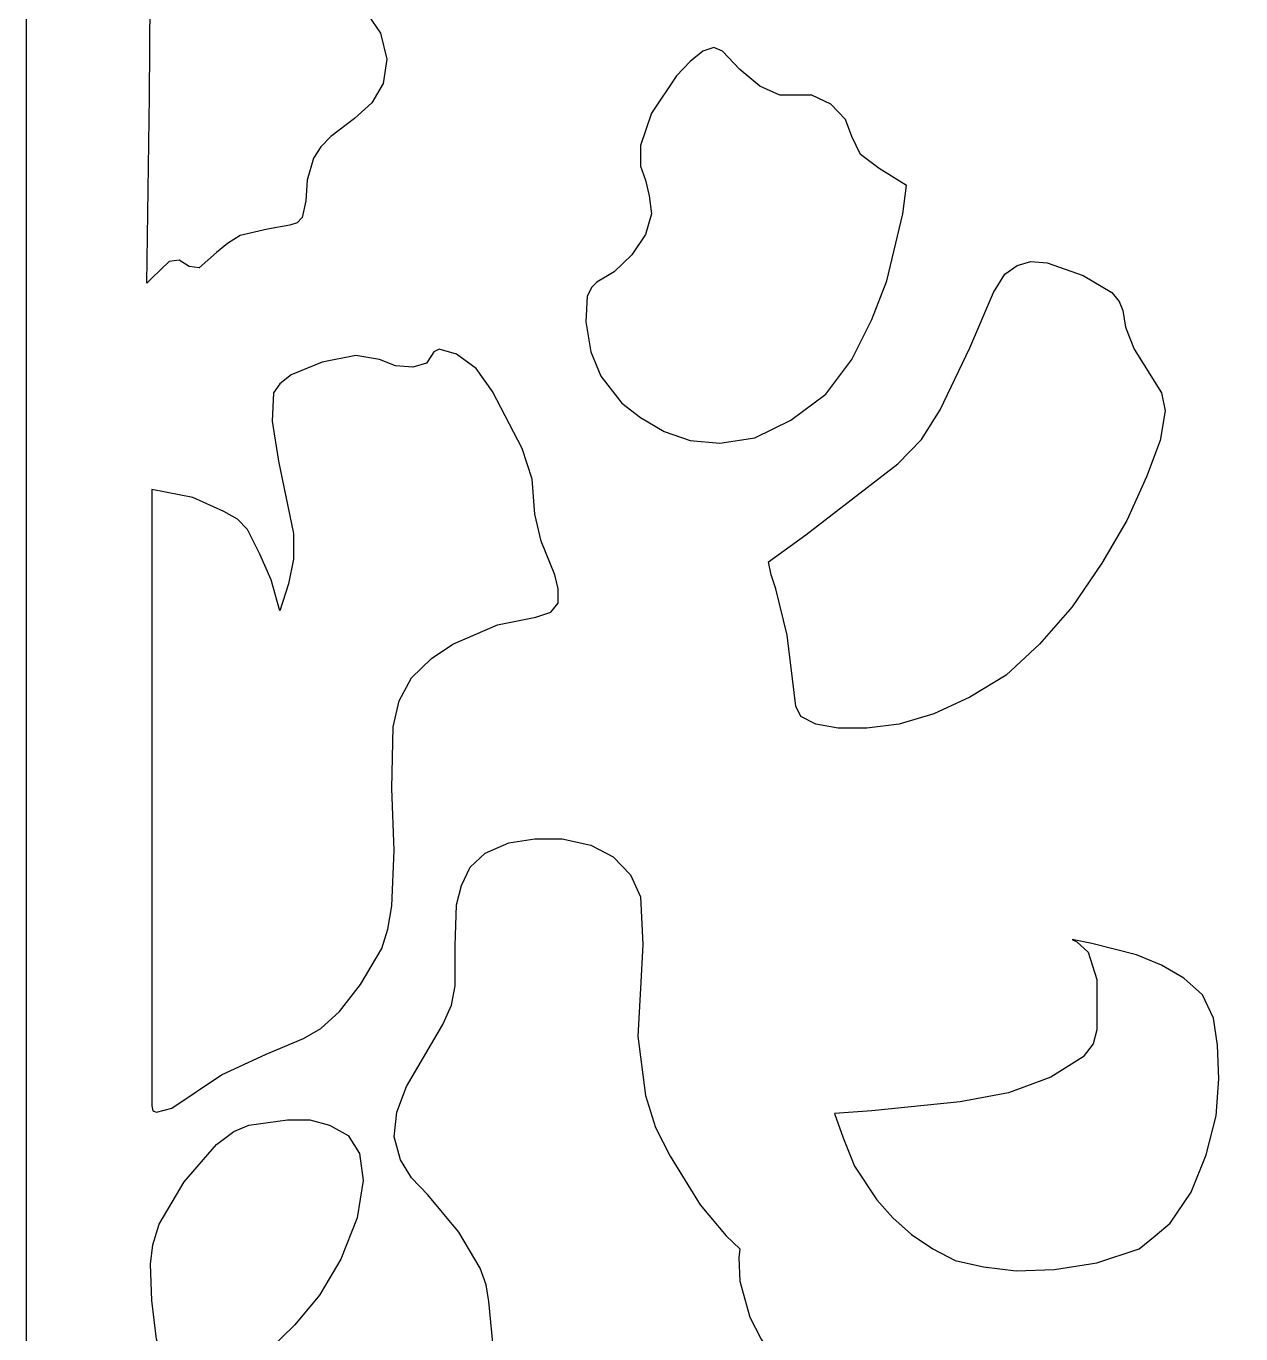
# Model space of a CAD drawing. Header units: centimetres. Extents: x -1.43 to 1.43, y -4.33 to 4.33.
# Drawn here: x -1.428 to -0.402, y 1.863 to 2.968 of the extents above; entities that cross this region are included whole.
import ezdxf

# ---------------------------------------------------------------- set-up
doc = ezdxf.new("R2010")
doc.units = ezdxf.units.CM
doc.header["$MEASUREMENT"] = 0
doc.layers.add('Layer 1', color=7, linetype='Continuous')

msp = doc.modelspace()

# ---------------------------------------------------------------- linework, layer by layer
at = {"layer": 'Layer 1', "color": 142}
for points, knots in [([(1.42781, -4.33099), (1.42781, -4.33099), (-1.42782, -4.33143), (-1.42782, -4.33143), (-1.42782, -4.33143), (-1.42782, -4.33143), (-1.42782, 4.33143), (-1.42782, 4.33143), (-1.42782, 4.33143), (-1.42782, 4.33143), (1.42781, 4.33143), (1.42781, 4.33143), (1.42781, 4.33143), (1.42781, 4.33143), (1.42781, -4.33099), (1.42781, -4.33099)], [0, 0, 0, 0, 0.2, 0.2, 0.2, 0.2, 0.4, 0.4, 0.4, 0.4, 0.6, 0.6, 0.6, 0.6, 1, 1, 1, 1]), ([(-1.30693, 2.76927), (-1.30693, 2.76927), (-1.29852, 2.77042), (-1.29852, 2.77042), (-1.29852, 2.77042), (-1.29852, 2.77042), (-1.29011, 2.76492), (-1.29011, 2.76492), (-1.29011, 2.76492), (-1.29011, 2.76492), (-1.2817, 2.76386), (-1.2817, 2.76386), (-1.2817, 2.76386), (-1.2817, 2.76386), (-1.26711, 2.7769), (-1.26711, 2.7769), (-1.26711, 2.7769), (-1.26711, 2.7769), (-1.25759, 2.78454), (-1.25759, 2.78454), (-1.25759, 2.78454), (-1.25759, 2.78454), (-1.24712, 2.79111), (-1.24712, 2.79111), (-1.24712, 2.79111), (-1.24712, 2.79111), (-1.22396, 2.79652), (-1.22396, 2.79652), (-1.22396, 2.79652), (-1.22396, 2.79652), (-1.20508, 2.7998), (-1.20508, 2.7998), (-1.20508, 2.7998), (-1.20508, 2.7998), (-1.19873, 2.80193), (-1.19873, 2.80193), (-1.19873, 2.80193), (-1.19873, 2.80193), (-1.19461, 2.80628), (-1.19461, 2.80628), (-1.19461, 2.80628), (-1.19461, 2.80628), (-1.19143, 2.82048), (-1.19143, 2.82048), (-1.19143, 2.82048), (-1.19143, 2.82048), (-1.19032, 2.83788), (-1.19032, 2.83788), (-1.19032, 2.83788), (-1.19032, 2.83788), (-1.18509, 2.85643), (-1.18509, 2.85643), (-1.18509, 2.85643), (-1.18509, 2.85643), (-1.17874, 2.8662), (-1.17874, 2.8662), (-1.17874, 2.8662), (-1.17874, 2.8662), (-1.17033, 2.87489), (-1.17033, 2.87489), (-1.17033, 2.87489), (-1.17033, 2.87489), (-1.1505, 2.89016), (-1.1505, 2.89016), (-1.1505, 2.89016), (-1.1505, 2.89016), (-1.13575, 2.90321), (-1.13575, 2.90321), (-1.13575, 2.90321), (-1.13575, 2.90321), (-1.12623, 2.91954), (-1.12623, 2.91954), (-1.12623, 2.91954), (-1.12623, 2.91954), (-1.12306, 2.94022), (-1.12306, 2.94022), (-1.12306, 2.94022), (-1.12306, 2.94022), (-1.12845, 2.96206), (-1.12845, 2.96206), (-1.12845, 2.96206), (-1.12845, 2.96206), (-1.13892, 2.97723), (-1.13892, 2.97723), (-1.13892, 2.97723), (-1.13892, 2.97723), (-1.15463, 2.98922), (-1.15463, 2.98922), (-1.15463, 2.98922), (-1.15463, 2.98922), (-1.18303, 3.00235), (-1.18303, 3.00235), (-1.18303, 3.00235), (-1.18303, 3.00235), (-1.19143, 3.00883), (-1.19143, 3.00883), (-1.19143, 3.00883), (-1.19143, 3.00883), (-1.19667, 3.01646), (-1.19667, 3.01646), (-1.19667, 3.01646), (-1.19667, 3.01646), (-1.19778, 3.0241), (-1.19778, 3.0241), (-1.19778, 3.0241), (-1.19778, 3.0241), (-1.19143, 3.03173), (-1.19143, 3.03173), (-1.19143, 3.03173), (-1.19143, 3.03173), (-1.17462, 3.047), (-1.17462, 3.047), (-1.17462, 3.047), (-1.17462, 3.047), (-1.15891, 3.06218), (-1.15891, 3.06218), (-1.15891, 3.06218), (-1.15891, 3.06218), (-1.1505, 3.08179), (-1.1505, 3.08179), (-1.1505, 3.08179), (-1.1505, 3.08179), (-1.1505, 3.10682), (-1.1505, 3.10682), (-1.1505, 3.10682), (-1.1505, 3.10682), (-1.15669, 3.12431), (-1.15669, 3.12431), (-1.15669, 3.12431), (-1.15669, 3.12431), (-1.17255, 3.1417), (-1.17255, 3.1417), (-1.17255, 3.1417), (-1.17255, 3.1417), (-1.21349, 3.17659), (-1.21349, 3.17659), (-1.21349, 3.17659), (-1.21349, 3.17659), (-1.25759, 3.21031), (-1.25759, 3.21031), (-1.25759, 3.21031), (-1.25759, 3.21031), (-1.28392, 3.23428), (-1.28392, 3.23428), (-1.28392, 3.23428), (-1.28392, 3.23428), (-1.29757, 3.24404), (-1.29757, 3.24404), (-1.29757, 3.24404), (-1.29757, 3.24404), (-1.30391, 3.24511), (-1.30391, 3.24511), (-1.30391, 3.24511), (-1.30391, 3.24511), (-1.30915, 3.24191), (-1.30915, 3.24191), (-1.30915, 3.24191), (-1.30915, 3.24191), (-1.31756, 3.22558), (-1.31756, 3.22558), (-1.31756, 3.22558), (-1.31756, 3.22558), (-1.32168, 3.19398), (-1.32168, 3.19398), (-1.32168, 3.19398), (-1.32168, 3.19398), (-1.32374, 2.90871), (-1.32374, 2.90871), (-1.32374, 2.90871), (-1.32374, 2.90871), (-1.32596, 2.75081), (-1.32596, 2.75081), (-1.32596, 2.75081), (-1.32596, 2.75081), (-1.32168, 2.75516), (-1.32168, 2.75516), (-1.32168, 2.75516), (-1.32168, 2.75516), (-1.30693, 2.76927), (-1.30693, 2.76927)], [0, 0, 0, 0, 0.0217391, 0.0217391, 0.0217391, 0.0217391, 0.0434783, 0.0434783, 0.0434783, 0.0434783, 0.0652174, 0.0652174, 0.0652174, 0.0652174, 0.0869565, 0.0869565, 0.0869565, 0.0869565, 0.1086957, 0.1086957, 0.1086957, 0.1086957, 0.1304348, 0.1304348, 0.1304348, 0.1304348, 0.1521739, 0.1521739, 0.1521739, 0.1521739, 0.173913, 0.173913, 0.173913, 0.173913, 0.1956522, 0.1956522, 0.1956522, 0.1956522, 0.2173913, 0.2173913, 0.2173913, 0.2173913, 0.2391304, 0.2391304, 0.2391304, 0.2391304, 0.2608696, 0.2608696, 0.2608696, 0.2608696, 0.2826087, 0.2826087, 0.2826087, 0.2826087, 0.3043478, 0.3043478, 0.3043478, 0.3043478, 0.326087, 0.326087, 0.326087, 0.326087, 0.3478261, 0.3478261, 0.3478261, 0.3478261, 0.3695652, 0.3695652, 0.3695652, 0.3695652, 0.3913043, 0.3913043, 0.3913043, 0.3913043, 0.4130435, 0.4130435, 0.4130435, 0.4130435, 0.4347826, 0.4347826, 0.4347826, 0.4347826, 0.4565217, 0.4565217, 0.4565217, 0.4565217, 0.4782609, 0.4782609, 0.4782609, 0.4782609, 0.5, 0.5, 0.5, 0.5, 0.5217391, 0.5217391, 0.5217391, 0.5217391, 0.5434783, 0.5434783, 0.5434783, 0.5434783, 0.5652174, 0.5652174, 0.5652174, 0.5652174, 0.5869565, 0.5869565, 0.5869565, 0.5869565, 0.6086957, 0.6086957, 0.6086957, 0.6086957, 0.6304348, 0.6304348, 0.6304348, 0.6304348, 0.6521739, 0.6521739, 0.6521739, 0.6521739, 0.673913, 0.673913, 0.673913, 0.673913, 0.6956522, 0.6956522, 0.6956522, 0.6956522, 0.7173913, 0.7173913, 0.7173913, 0.7173913, 0.7391304, 0.7391304, 0.7391304, 0.7391304, 0.7608696, 0.7608696, 0.7608696, 0.7608696, 0.7826087, 0.7826087, 0.7826087, 0.7826087, 0.8043478, 0.8043478, 0.8043478, 0.8043478, 0.826087, 0.826087, 0.826087, 0.826087, 0.8478261, 0.8478261, 0.8478261, 0.8478261, 0.8695652, 0.8695652, 0.8695652, 0.8695652, 0.8913043, 0.8913043, 0.8913043, 0.8913043, 0.9130435, 0.9130435, 0.9130435, 0.9130435, 0.9347826, 0.9347826, 0.9347826, 0.9347826, 0.9565217, 0.9565217, 0.9565217, 0.9565217, 1, 1, 1, 1]), ([(-0.94553, 2.75187), (-0.94553, 2.75187), (-0.93094, 2.76057), (-0.93094, 2.76057), (-0.93094, 2.76057), (-0.93094, 2.76057), (-0.91618, 2.77477), (-0.91618, 2.77477), (-0.91618, 2.77477), (-0.91618, 2.77477), (-0.9046, 2.79217), (-0.9046, 2.79217), (-0.9046, 2.79217), (-0.9046, 2.79217), (-0.89937, 2.80957), (-0.89937, 2.80957), (-0.89937, 2.80957), (-0.89937, 2.80957), (-0.90143, 2.82483), (-0.90143, 2.82483), (-0.90143, 2.82483), (-0.90143, 2.82483), (-0.9046, 2.83788), (-0.9046, 2.83788), (-0.9046, 2.83788), (-0.9046, 2.83788), (-0.90873, 2.84986), (-0.90873, 2.84986), (-0.90873, 2.84986), (-0.90873, 2.84986), (-0.90873, 2.86726), (-0.90873, 2.86726), (-0.90873, 2.86726), (-0.90873, 2.86726), (-0.89937, 2.89451), (-0.89937, 2.89451), (-0.89937, 2.89451), (-0.89937, 2.89451), (-0.87827, 2.92611), (-0.87827, 2.92611), (-0.87827, 2.92611), (-0.87827, 2.92611), (-0.86684, 2.93809), (-0.86684, 2.93809), (-0.86684, 2.93809), (-0.86684, 2.93809), (-0.85622, 2.94679), (-0.85622, 2.94679), (-0.85622, 2.94679), (-0.85622, 2.94679), (-0.84685, 2.95007), (-0.84685, 2.95007), (-0.84685, 2.95007), (-0.84685, 2.95007), (-0.8394, 2.94679), (-0.8394, 2.94679), (-0.8394, 2.94679), (-0.8394, 2.94679), (-0.8248, 2.93152), (-0.8248, 2.93152), (-0.8248, 2.93152), (-0.8248, 2.93152), (-0.80799, 2.91741), (-0.80799, 2.91741), (-0.80799, 2.91741), (-0.80799, 2.91741), (-0.79117, 2.90978), (-0.79117, 2.90978), (-0.79117, 2.90978), (-0.79117, 2.90978), (-0.77753, 2.90978), (-0.77753, 2.90978), (-0.77753, 2.90978), (-0.77753, 2.90978), (-0.76388, 2.90978), (-0.76388, 2.90978), (-0.76388, 2.90978), (-0.76388, 2.90978), (-0.74802, 2.90214), (-0.74802, 2.90214), (-0.74802, 2.90214), (-0.74802, 2.90214), (-0.73549, 2.8891), (-0.73549, 2.8891), (-0.73549, 2.8891), (-0.73549, 2.8891), (-0.73025, 2.87489), (-0.73025, 2.87489), (-0.73025, 2.87489), (-0.73025, 2.87489), (-0.72279, 2.85963), (-0.72279, 2.85963), (-0.72279, 2.85963), (-0.72279, 2.85963), (-0.70709, 2.84773), (-0.70709, 2.84773), (-0.70709, 2.84773), (-0.70709, 2.84773), (-0.68393, 2.83353), (-0.68393, 2.83353), (-0.68393, 2.83353), (-0.68393, 2.83353), (-0.6871, 2.80957), (-0.6871, 2.80957), (-0.6871, 2.80957), (-0.6871, 2.80957), (-0.70074, 2.75294), (-0.70074, 2.75294), (-0.70074, 2.75294), (-0.70074, 2.75294), (-0.71343, 2.72028), (-0.71343, 2.72028), (-0.71343, 2.72028), (-0.71343, 2.72028), (-0.73025, 2.68655), (-0.73025, 2.68655), (-0.73025, 2.68655), (-0.73025, 2.68655), (-0.7523, 2.65717), (-0.7523, 2.65717), (-0.7523, 2.65717), (-0.7523, 2.65717), (-0.78165, 2.63533), (-0.78165, 2.63533), (-0.78165, 2.63533), (-0.78165, 2.63533), (-0.81211, 2.62016), (-0.81211, 2.62016), (-0.81211, 2.62016), (-0.81211, 2.62016), (-0.84162, 2.61572), (-0.84162, 2.61572), (-0.84162, 2.61572), (-0.84162, 2.61572), (-0.86684, 2.61794), (-0.86684, 2.61794), (-0.86684, 2.61794), (-0.86684, 2.61794), (-0.8889, 2.62557), (-0.8889, 2.62557), (-0.8889, 2.62557), (-0.8889, 2.62557), (-0.90873, 2.63755), (-0.90873, 2.63755), (-0.90873, 2.63755), (-0.90873, 2.63755), (-0.92459, 2.64954), (-0.92459, 2.64954), (-0.92459, 2.64954), (-0.92459, 2.64954), (-0.94236, 2.67235), (-0.94236, 2.67235), (-0.94236, 2.67235), (-0.94236, 2.67235), (-0.95077, 2.69303), (-0.95077, 2.69303), (-0.95077, 2.69303), (-0.95077, 2.69303), (-0.95505, 2.71815), (-0.95505, 2.71815), (-0.95505, 2.71815), (-0.95505, 2.71815), (-0.95394, 2.73989), (-0.95394, 2.73989), (-0.95394, 2.73989), (-0.95394, 2.73989), (-0.94982, 2.74753), (-0.94982, 2.74753), (-0.94982, 2.74753), (-0.94982, 2.74753), (-0.94553, 2.75187), (-0.94553, 2.75187)], [0, 0, 0, 0, 0.0227273, 0.0227273, 0.0227273, 0.0227273, 0.0454545, 0.0454545, 0.0454545, 0.0454545, 0.0681818, 0.0681818, 0.0681818, 0.0681818, 0.0909091, 0.0909091, 0.0909091, 0.0909091, 0.1136364, 0.1136364, 0.1136364, 0.1136364, 0.1363636, 0.1363636, 0.1363636, 0.1363636, 0.1590909, 0.1590909, 0.1590909, 0.1590909, 0.1818182, 0.1818182, 0.1818182, 0.1818182, 0.2045455, 0.2045455, 0.2045455, 0.2045455, 0.2272727, 0.2272727, 0.2272727, 0.2272727, 0.25, 0.25, 0.25, 0.25, 0.2727273, 0.2727273, 0.2727273, 0.2727273, 0.2954545, 0.2954545, 0.2954545, 0.2954545, 0.3181818, 0.3181818, 0.3181818, 0.3181818, 0.3409091, 0.3409091, 0.3409091, 0.3409091, 0.3636364, 0.3636364, 0.3636364, 0.3636364, 0.3863636, 0.3863636, 0.3863636, 0.3863636, 0.4090909, 0.4090909, 0.4090909, 0.4090909, 0.4318182, 0.4318182, 0.4318182, 0.4318182, 0.4545455, 0.4545455, 0.4545455, 0.4545455, 0.4772727, 0.4772727, 0.4772727, 0.4772727, 0.5, 0.5, 0.5, 0.5, 0.5227273, 0.5227273, 0.5227273, 0.5227273, 0.5454545, 0.5454545, 0.5454545, 0.5454545, 0.5681818, 0.5681818, 0.5681818, 0.5681818, 0.5909091, 0.5909091, 0.5909091, 0.5909091, 0.6136364, 0.6136364, 0.6136364, 0.6136364, 0.6363636, 0.6363636, 0.6363636, 0.6363636, 0.6590909, 0.6590909, 0.6590909, 0.6590909, 0.6818182, 0.6818182, 0.6818182, 0.6818182, 0.7045455, 0.7045455, 0.7045455, 0.7045455, 0.7272727, 0.7272727, 0.7272727, 0.7272727, 0.75, 0.75, 0.75, 0.75, 0.7727273, 0.7727273, 0.7727273, 0.7727273, 0.7954545, 0.7954545, 0.7954545, 0.7954545, 0.8181818, 0.8181818, 0.8181818, 0.8181818, 0.8409091, 0.8409091, 0.8409091, 0.8409091, 0.8636364, 0.8636364, 0.8636364, 0.8636364, 0.8863636, 0.8863636, 0.8863636, 0.8863636, 0.9090909, 0.9090909, 0.9090909, 0.9090909, 0.9318182, 0.9318182, 0.9318182, 0.9318182, 0.9545455, 0.9545455, 0.9545455, 0.9545455, 1, 1, 1, 1]), ([(-0.79434, 2.4927), (-0.79434, 2.4927), (-0.78482, 2.45347), (-0.78482, 2.45347), (-0.78482, 2.45347), (-0.78482, 2.45347), (-0.77753, 2.39364), (-0.77753, 2.39364), (-0.77753, 2.39364), (-0.77753, 2.39364), (-0.77324, 2.38495), (-0.77324, 2.38495), (-0.77324, 2.38495), (-0.77324, 2.38495), (-0.76071, 2.37838), (-0.76071, 2.37838), (-0.76071, 2.37838), (-0.76071, 2.37838), (-0.74167, 2.37509), (-0.74167, 2.37509), (-0.74167, 2.37509), (-0.74167, 2.37509), (-0.71756, 2.37509), (-0.71756, 2.37509), (-0.71756, 2.37509), (-0.71756, 2.37509), (-0.69027, 2.37838), (-0.69027, 2.37838), (-0.69027, 2.37838), (-0.69027, 2.37838), (-0.66092, 2.38708), (-0.66092, 2.38708), (-0.66092, 2.38708), (-0.66092, 2.38708), (-0.63046, 2.40128), (-0.63046, 2.40128), (-0.63046, 2.40128), (-0.63046, 2.40128), (-0.59984, 2.41974), (-0.59984, 2.41974), (-0.59984, 2.41974), (-0.59984, 2.41974), (-0.5716, 2.44592), (-0.5716, 2.44592), (-0.5716, 2.44592), (-0.5716, 2.44592), (-0.54416, 2.47743), (-0.54416, 2.47743), (-0.54416, 2.47743), (-0.54416, 2.47743), (-0.51909, 2.51453), (-0.51909, 2.51453), (-0.51909, 2.51453), (-0.51909, 2.51453), (-0.49799, 2.55039), (-0.49799, 2.55039), (-0.49799, 2.55039), (-0.49799, 2.55039), (-0.48118, 2.5874), (-0.48118, 2.5874), (-0.48118, 2.5874), (-0.48118, 2.5874), (-0.4696, 2.61794), (-0.4696, 2.61794), (-0.4696, 2.61794), (-0.4696, 2.61794), (-0.46547, 2.64297), (-0.46547, 2.64297), (-0.46547, 2.64297), (-0.46547, 2.64297), (-0.46864, 2.65823), (-0.46864, 2.65823), (-0.46864, 2.65823), (-0.46864, 2.65823), (-0.49165, 2.69525), (-0.49165, 2.69525), (-0.49165, 2.69525), (-0.49165, 2.69525), (-0.4991, 2.7138), (-0.4991, 2.7138), (-0.4991, 2.7138), (-0.4991, 2.7138), (-0.50117, 2.72791), (-0.50117, 2.72791), (-0.50117, 2.72791), (-0.50117, 2.72791), (-0.50434, 2.73554), (-0.50434, 2.73554), (-0.50434, 2.73554), (-0.50434, 2.73554), (-0.51068, 2.74318), (-0.51068, 2.74318), (-0.51068, 2.74318), (-0.51068, 2.74318), (-0.5348, 2.75729), (-0.5348, 2.75729), (-0.5348, 2.75729), (-0.5348, 2.75729), (-0.56526, 2.76821), (-0.56526, 2.76821), (-0.56526, 2.76821), (-0.56526, 2.76821), (-0.5789, 2.76927), (-0.5789, 2.76927), (-0.5789, 2.76927), (-0.5789, 2.76927), (-0.59048, 2.76599), (-0.59048, 2.76599), (-0.59048, 2.76599), (-0.59048, 2.76599), (-0.60095, 2.75844), (-0.60095, 2.75844), (-0.60095, 2.75844), (-0.60095, 2.75844), (-0.61047, 2.74318), (-0.61047, 2.74318), (-0.61047, 2.74318), (-0.61047, 2.74318), (-0.63046, 2.69631), (-0.63046, 2.69631), (-0.63046, 2.69631), (-0.63046, 2.69631), (-0.65553, 2.64403), (-0.65553, 2.64403), (-0.65553, 2.64403), (-0.65553, 2.64403), (-0.67139, 2.619), (-0.67139, 2.619), (-0.67139, 2.619), (-0.67139, 2.619), (-0.69138, 2.59832), (-0.69138, 2.59832), (-0.69138, 2.59832), (-0.69138, 2.59832), (-0.76912, 2.53841), (-0.76912, 2.53841), (-0.76912, 2.53841), (-0.76912, 2.53841), (-0.80053, 2.5156), (-0.80053, 2.5156), (-0.80053, 2.5156), (-0.80053, 2.5156), (-0.79847, 2.50468), (-0.79847, 2.50468), (-0.79847, 2.50468), (-0.79847, 2.50468), (-0.79434, 2.4927), (-0.79434, 2.4927)], [0, 0, 0, 0, 0.0263158, 0.0263158, 0.0263158, 0.0263158, 0.0526316, 0.0526316, 0.0526316, 0.0526316, 0.0789474, 0.0789474, 0.0789474, 0.0789474, 0.1052632, 0.1052632, 0.1052632, 0.1052632, 0.1315789, 0.1315789, 0.1315789, 0.1315789, 0.1578947, 0.1578947, 0.1578947, 0.1578947, 0.1842105, 0.1842105, 0.1842105, 0.1842105, 0.2105263, 0.2105263, 0.2105263, 0.2105263, 0.2368421, 0.2368421, 0.2368421, 0.2368421, 0.2631579, 0.2631579, 0.2631579, 0.2631579, 0.2894737, 0.2894737, 0.2894737, 0.2894737, 0.3157895, 0.3157895, 0.3157895, 0.3157895, 0.3421053, 0.3421053, 0.3421053, 0.3421053, 0.3684211, 0.3684211, 0.3684211, 0.3684211, 0.3947368, 0.3947368, 0.3947368, 0.3947368, 0.4210526, 0.4210526, 0.4210526, 0.4210526, 0.4473684, 0.4473684, 0.4473684, 0.4473684, 0.4736842, 0.4736842, 0.4736842, 0.4736842, 0.5, 0.5, 0.5, 0.5, 0.5263158, 0.5263158, 0.5263158, 0.5263158, 0.5526316, 0.5526316, 0.5526316, 0.5526316, 0.5789474, 0.5789474, 0.5789474, 0.5789474, 0.6052632, 0.6052632, 0.6052632, 0.6052632, 0.6315789, 0.6315789, 0.6315789, 0.6315789, 0.6578947, 0.6578947, 0.6578947, 0.6578947, 0.6842105, 0.6842105, 0.6842105, 0.6842105, 0.7105263, 0.7105263, 0.7105263, 0.7105263, 0.7368421, 0.7368421, 0.7368421, 0.7368421, 0.7631579, 0.7631579, 0.7631579, 0.7631579, 0.7894737, 0.7894737, 0.7894737, 0.7894737, 0.8157895, 0.8157895, 0.8157895, 0.8157895, 0.8421053, 0.8421053, 0.8421053, 0.8421053, 0.8684211, 0.8684211, 0.8684211, 0.8684211, 0.8947368, 0.8947368, 0.8947368, 0.8947368, 0.9210526, 0.9210526, 0.9210526, 0.9210526, 0.9473684, 0.9473684, 0.9473684, 0.9473684, 1, 1, 1, 1]), ([(-1.32168, 2.05609), (-1.32168, 2.05609), (-1.32168, 2.57658), (-1.32168, 2.57658), (-1.32168, 2.57658), (-1.32168, 2.57658), (-1.2871, 2.57001), (-1.2871, 2.57001), (-1.2871, 2.57001), (-1.2871, 2.57001), (-1.26076, 2.55803), (-1.26076, 2.55803), (-1.26076, 2.55803), (-1.26076, 2.55803), (-1.24918, 2.55155), (-1.24918, 2.55155), (-1.24918, 2.55155), (-1.24918, 2.55155), (-1.24077, 2.54276), (-1.24077, 2.54276), (-1.24077, 2.54276), (-1.24077, 2.54276), (-1.2303, 2.52208), (-1.2303, 2.52208), (-1.2303, 2.52208), (-1.2303, 2.52208), (-1.22078, 2.50033), (-1.22078, 2.50033), (-1.22078, 2.50033), (-1.22078, 2.50033), (-1.21349, 2.47424), (-1.21349, 2.47424), (-1.21349, 2.47424), (-1.21349, 2.47424), (-1.20619, 2.49705), (-1.20619, 2.49705), (-1.20619, 2.49705), (-1.20619, 2.49705), (-1.2019, 2.51773), (-1.2019, 2.51773), (-1.2019, 2.51773), (-1.2019, 2.51773), (-1.2019, 2.53956), (-1.2019, 2.53956), (-1.2019, 2.53956), (-1.2019, 2.53956), (-1.2146, 2.60054), (-1.2146, 2.60054), (-1.2146, 2.60054), (-1.2146, 2.60054), (-1.21983, 2.63427), (-1.21983, 2.63427), (-1.21983, 2.63427), (-1.21983, 2.63427), (-1.21872, 2.65823), (-1.21872, 2.65823), (-1.21872, 2.65823), (-1.21872, 2.65823), (-1.21349, 2.66587), (-1.21349, 2.66587), (-1.21349, 2.66587), (-1.21349, 2.66587), (-1.20397, 2.6735), (-1.20397, 2.6735), (-1.20397, 2.6735), (-1.20397, 2.6735), (-1.17779, 2.68433), (-1.17779, 2.68433), (-1.17779, 2.68433), (-1.17779, 2.68433), (-1.14939, 2.68983), (-1.14939, 2.68983), (-1.14939, 2.68983), (-1.14939, 2.68983), (-1.1294, 2.68655), (-1.1294, 2.68655), (-1.1294, 2.68655), (-1.1294, 2.68655), (-1.11576, 2.68113), (-1.11576, 2.68113), (-1.11576, 2.68113), (-1.11576, 2.68113), (-1.10101, 2.67998), (-1.10101, 2.67998), (-1.10101, 2.67998), (-1.10101, 2.67998), (-1.08958, 2.68326), (-1.08958, 2.68326), (-1.08958, 2.68326), (-1.08958, 2.68326), (-1.0853, 2.68983), (-1.0853, 2.68983), (-1.0853, 2.68983), (-1.0853, 2.68983), (-1.08324, 2.69303), (-1.08324, 2.69303), (-1.08324, 2.69303), (-1.08324, 2.69303), (-1.07895, 2.69525), (-1.07895, 2.69525), (-1.07895, 2.69525), (-1.07895, 2.69525), (-1.06436, 2.6909), (-1.06436, 2.6909), (-1.06436, 2.6909), (-1.06436, 2.6909), (-1.04754, 2.67891), (-1.04754, 2.67891), (-1.04754, 2.67891), (-1.04754, 2.67891), (-1.0339, 2.6593), (-1.0339, 2.6593), (-1.0339, 2.6593), (-1.0339, 2.6593), (-1.00867, 2.61137), (-1.00867, 2.61137), (-1.00867, 2.61137), (-1.00867, 2.61137), (-1.00027, 2.58527), (-1.00027, 2.58527), (-1.00027, 2.58527), (-1.00027, 2.58527), (-0.99804, 2.55589), (-0.99804, 2.55589), (-0.99804, 2.55589), (-0.99804, 2.55589), (-0.99281, 2.533), (-0.99281, 2.533), (-0.99281, 2.533), (-0.99281, 2.533), (-0.98123, 2.50468), (-0.98123, 2.50468), (-0.98123, 2.50468), (-0.98123, 2.50468), (-0.97821, 2.4927), (-0.97821, 2.4927), (-0.97821, 2.4927), (-0.97821, 2.4927), (-0.97821, 2.48072), (-0.97821, 2.48072), (-0.97821, 2.48072), (-0.97821, 2.48072), (-0.9844, 2.47308), (-0.9844, 2.47308), (-0.9844, 2.47308), (-0.9844, 2.47308), (-0.99709, 2.46873), (-0.99709, 2.46873), (-0.99709, 2.46873), (-0.99709, 2.46873), (-1.02961, 2.46225), (-1.02961, 2.46225), (-1.02961, 2.46225), (-1.02961, 2.46225), (-1.06737, 2.44592), (-1.06737, 2.44592), (-1.06737, 2.44592), (-1.06737, 2.44592), (-1.0853, 2.43394), (-1.0853, 2.43394), (-1.0853, 2.43394), (-1.0853, 2.43394), (-1.10212, 2.41761), (-1.10212, 2.41761), (-1.10212, 2.41761), (-1.10212, 2.41761), (-1.11259, 2.39799), (-1.11259, 2.39799), (-1.11259, 2.39799), (-1.11259, 2.39799), (-1.11782, 2.37616), (-1.11782, 2.37616), (-1.11782, 2.37616), (-1.11782, 2.37616), (-1.11893, 2.32397), (-1.11893, 2.32397), (-1.11893, 2.32397), (-1.11893, 2.32397), (-1.11687, 2.27169), (-1.11687, 2.27169), (-1.11687, 2.27169), (-1.11687, 2.27169), (-1.11893, 2.22482), (-1.11893, 2.22482), (-1.11893, 2.22482), (-1.11893, 2.22482), (-1.12211, 2.20521), (-1.12211, 2.20521), (-1.12211, 2.20521), (-1.12211, 2.20521), (-1.12734, 2.18888), (-1.12734, 2.18888), (-1.12734, 2.18888), (-1.12734, 2.18888), (-1.14527, 2.15843), (-1.14527, 2.15843), (-1.14527, 2.15843), (-1.14527, 2.15843), (-1.16304, 2.13553), (-1.16304, 2.13553), (-1.16304, 2.13553), (-1.16304, 2.13553), (-1.17874, 2.12142), (-1.17874, 2.12142), (-1.17874, 2.12142), (-1.17874, 2.12142), (-1.1935, 2.11272), (-1.1935, 2.11272), (-1.1935, 2.11272), (-1.1935, 2.11272), (-1.22507, 2.09959), (-1.22507, 2.09959), (-1.22507, 2.09959), (-1.22507, 2.09959), (-1.26282, 2.08219), (-1.26282, 2.08219), (-1.26282, 2.08219), (-1.26282, 2.08219), (-1.30486, 2.05388), (-1.30486, 2.05388), (-1.30486, 2.05388), (-1.30486, 2.05388), (-1.31756, 2.05059), (-1.31756, 2.05059), (-1.31756, 2.05059), (-1.31756, 2.05059), (-1.32073, 2.05175), (-1.32073, 2.05175), (-1.32073, 2.05175), (-1.32073, 2.05175), (-1.32168, 2.05609), (-1.32168, 2.05609)], [0, 0, 0, 0, 0.0169492, 0.0169492, 0.0169492, 0.0169492, 0.0338983, 0.0338983, 0.0338983, 0.0338983, 0.0508475, 0.0508475, 0.0508475, 0.0508475, 0.0677966, 0.0677966, 0.0677966, 0.0677966, 0.0847458, 0.0847458, 0.0847458, 0.0847458, 0.1016949, 0.1016949, 0.1016949, 0.1016949, 0.1186441, 0.1186441, 0.1186441, 0.1186441, 0.1355932, 0.1355932, 0.1355932, 0.1355932, 0.1525424, 0.1525424, 0.1525424, 0.1525424, 0.1694915, 0.1694915, 0.1694915, 0.1694915, 0.1864407, 0.1864407, 0.1864407, 0.1864407, 0.2033898, 0.2033898, 0.2033898, 0.2033898, 0.220339, 0.220339, 0.220339, 0.220339, 0.2372881, 0.2372881, 0.2372881, 0.2372881, 0.2542373, 0.2542373, 0.2542373, 0.2542373, 0.2711864, 0.2711864, 0.2711864, 0.2711864, 0.2881356, 0.2881356, 0.2881356, 0.2881356, 0.3050847, 0.3050847, 0.3050847, 0.3050847, 0.3220339, 0.3220339, 0.3220339, 0.3220339, 0.3389831, 0.3389831, 0.3389831, 0.3389831, 0.3559322, 0.3559322, 0.3559322, 0.3559322, 0.3728814, 0.3728814, 0.3728814, 0.3728814, 0.3898305, 0.3898305, 0.3898305, 0.3898305, 0.4067797, 0.4067797, 0.4067797, 0.4067797, 0.4237288, 0.4237288, 0.4237288, 0.4237288, 0.440678, 0.440678, 0.440678, 0.440678, 0.4576271, 0.4576271, 0.4576271, 0.4576271, 0.4745763, 0.4745763, 0.4745763, 0.4745763, 0.4915254, 0.4915254, 0.4915254, 0.4915254, 0.5084746, 0.5084746, 0.5084746, 0.5084746, 0.5254237, 0.5254237, 0.5254237, 0.5254237, 0.5423729, 0.5423729, 0.5423729, 0.5423729, 0.559322, 0.559322, 0.559322, 0.559322, 0.5762712, 0.5762712, 0.5762712, 0.5762712, 0.5932203, 0.5932203, 0.5932203, 0.5932203, 0.6101695, 0.6101695, 0.6101695, 0.6101695, 0.6271186, 0.6271186, 0.6271186, 0.6271186, 0.6440678, 0.6440678, 0.6440678, 0.6440678, 0.6610169, 0.6610169, 0.6610169, 0.6610169, 0.6779661, 0.6779661, 0.6779661, 0.6779661, 0.6949153, 0.6949153, 0.6949153, 0.6949153, 0.7118644, 0.7118644, 0.7118644, 0.7118644, 0.7288136, 0.7288136, 0.7288136, 0.7288136, 0.7457627, 0.7457627, 0.7457627, 0.7457627, 0.7627119, 0.7627119, 0.7627119, 0.7627119, 0.779661, 0.779661, 0.779661, 0.779661, 0.7966102, 0.7966102, 0.7966102, 0.7966102, 0.8135593, 0.8135593, 0.8135593, 0.8135593, 0.8305085, 0.8305085, 0.8305085, 0.8305085, 0.8474576, 0.8474576, 0.8474576, 0.8474576, 0.8644068, 0.8644068, 0.8644068, 0.8644068, 0.8813559, 0.8813559, 0.8813559, 0.8813559, 0.8983051, 0.8983051, 0.8983051, 0.8983051, 0.9152542, 0.9152542, 0.9152542, 0.9152542, 0.9322034, 0.9322034, 0.9322034, 0.9322034, 0.9491525, 0.9491525, 0.9491525, 0.9491525, 0.9661017, 0.9661017, 0.9661017, 0.9661017, 1, 1, 1, 1]), ([(-1.08847, 1.98092), (-1.08847, 1.98092), (-1.06214, 1.94932), (-1.06214, 1.94932), (-1.06214, 1.94932), (-1.06214, 1.94932), (-1.04437, 1.91887), (-1.04437, 1.91887), (-1.04437, 1.91887), (-1.04437, 1.91887), (-1.03913, 1.90467), (-1.03913, 1.90467), (-1.03913, 1.90467), (-1.03913, 1.90467), (-1.03691, 1.89056), (-1.03691, 1.89056), (-1.03691, 1.89056), (-1.03691, 1.89056), (-1.03279, 1.84698), (-1.03279, 1.84698), (-1.03279, 1.84698), (-1.03279, 1.84698), (-1.02121, 1.81973), (-1.02121, 1.81973), (-1.02121, 1.81973), (-1.02121, 1.81973), (-1.01074, 1.80997), (-1.01074, 1.80997), (-1.01074, 1.80997), (-1.01074, 1.80997), (-0.99392, 1.8002), (-0.99392, 1.8002), (-0.99392, 1.8002), (-0.99392, 1.8002), (-0.97393, 1.786), (-0.97393, 1.786), (-0.97393, 1.786), (-0.97393, 1.786), (-0.95188, 1.76532), (-0.95188, 1.76532), (-0.95188, 1.76532), (-0.95188, 1.76532), (-0.93506, 1.74136), (-0.93506, 1.74136), (-0.93506, 1.74136), (-0.93506, 1.74136), (-0.92348, 1.71739), (-0.92348, 1.71739), (-0.92348, 1.71739), (-0.92348, 1.71739), (-0.91412, 1.69999), (-0.91412, 1.69999), (-0.91412, 1.69999), (-0.91412, 1.69999), (-0.9046, 1.69023), (-0.9046, 1.69023), (-0.9046, 1.69023), (-0.9046, 1.69023), (-0.89096, 1.69777), (-0.89096, 1.69777), (-0.89096, 1.69777), (-0.89096, 1.69777), (-0.87938, 1.70221), (-0.87938, 1.70221), (-0.87938, 1.70221), (-0.87938, 1.70221), (-0.86684, 1.69999), (-0.86684, 1.69999), (-0.86684, 1.69999), (-0.86684, 1.69999), (-0.85526, 1.68908), (-0.85526, 1.68908), (-0.85526, 1.68908), (-0.85526, 1.68908), (-0.84574, 1.67603), (-0.84574, 1.67603), (-0.84574, 1.67603), (-0.84574, 1.67603), (-0.8394, 1.66405), (-0.8394, 1.66405), (-0.8394, 1.66405), (-0.8394, 1.66405), (-0.83527, 1.6597), (-0.83527, 1.6597), (-0.83527, 1.6597), (-0.83527, 1.6597), (-0.82369, 1.6684), (-0.82369, 1.6684), (-0.82369, 1.6684), (-0.82369, 1.6684), (-0.80481, 1.67603), (-0.80481, 1.67603), (-0.80481, 1.67603), (-0.80481, 1.67603), (-0.79434, 1.67709), (-0.79434, 1.67709), (-0.79434, 1.67709), (-0.79434, 1.67709), (-0.78371, 1.67496), (-0.78371, 1.67496), (-0.78371, 1.67496), (-0.78371, 1.67496), (-0.77324, 1.66955), (-0.77324, 1.66955), (-0.77324, 1.66955), (-0.77324, 1.66955), (-0.76388, 1.65641), (-0.76388, 1.65641), (-0.76388, 1.65641), (-0.76388, 1.65641), (-0.7523, 1.64443), (-0.7523, 1.64443), (-0.7523, 1.64443), (-0.7523, 1.64443), (-0.74167, 1.63573), (-0.74167, 1.63573), (-0.74167, 1.63573), (-0.74167, 1.63573), (-0.71867, 1.6281), (-0.71867, 1.6281), (-0.71867, 1.6281), (-0.71867, 1.6281), (-0.69233, 1.62703), (-0.69233, 1.62703), (-0.69233, 1.62703), (-0.69233, 1.62703), (-0.66711, 1.6281), (-0.66711, 1.6281), (-0.66711, 1.6281), (-0.66711, 1.6281), (-0.64617, 1.62162), (-0.64617, 1.62162), (-0.64617, 1.62162), (-0.64617, 1.62162), (-0.63046, 1.60742), (-0.63046, 1.60742), (-0.63046, 1.60742), (-0.63046, 1.60742), (-0.61571, 1.58674), (-0.61571, 1.58674), (-0.61571, 1.58674), (-0.61571, 1.58674), (-0.55891, 1.66298), (-0.55891, 1.66298), (-0.55891, 1.66298), (-0.55891, 1.66298), (-0.52211, 1.71633), (-0.52211, 1.71633), (-0.52211, 1.71633), (-0.52211, 1.71633), (-0.51068, 1.73807), (-0.51068, 1.73807), (-0.51068, 1.73807), (-0.51068, 1.73807), (-0.50846, 1.75005), (-0.50846, 1.75005), (-0.50846, 1.75005), (-0.50846, 1.75005), (-0.51275, 1.75556), (-0.51275, 1.75556), (-0.51275, 1.75556), (-0.51275, 1.75556), (-0.51909, 1.75991), (-0.51909, 1.75991), (-0.51909, 1.75991), (-0.51909, 1.75991), (-0.53797, 1.76639), (-0.53797, 1.76639), (-0.53797, 1.76639), (-0.53797, 1.76639), (-0.59572, 1.77402), (-0.59572, 1.77402), (-0.59572, 1.77402), (-0.59572, 1.77402), (-0.63982, 1.77837), (-0.63982, 1.77837), (-0.63982, 1.77837), (-0.63982, 1.77837), (-0.69662, 1.78822), (-0.69662, 1.78822), (-0.69662, 1.78822), (-0.69662, 1.78822), (-0.72502, 1.79692), (-0.72502, 1.79692), (-0.72502, 1.79692), (-0.72502, 1.79692), (-0.75119, 1.80784), (-0.75119, 1.80784), (-0.75119, 1.80784), (-0.75119, 1.80784), (-0.77531, 1.82195), (-0.77531, 1.82195), (-0.77531, 1.82195), (-0.77531, 1.82195), (-0.79434, 1.83935), (-0.79434, 1.83935), (-0.79434, 1.83935), (-0.79434, 1.83935), (-0.80688, 1.85896), (-0.80688, 1.85896), (-0.80688, 1.85896), (-0.80688, 1.85896), (-0.81639, 1.87751), (-0.81639, 1.87751), (-0.81639, 1.87751), (-0.81639, 1.87751), (-0.8248, 1.90796), (-0.8248, 1.90796), (-0.8248, 1.90796), (-0.8248, 1.90796), (-0.82576, 1.92757), (-0.82576, 1.92757), (-0.82576, 1.92757), (-0.82576, 1.92757), (-0.8248, 1.9352), (-0.8248, 1.9352), (-0.8248, 1.9352), (-0.8248, 1.9352), (-0.83638, 1.94612), (-0.83638, 1.94612), (-0.83638, 1.94612), (-0.83638, 1.94612), (-0.85844, 1.97222), (-0.85844, 1.97222), (-0.85844, 1.97222), (-0.85844, 1.97222), (-0.88366, 2.01358), (-0.88366, 2.01358), (-0.88366, 2.01358), (-0.88366, 2.01358), (-0.89619, 2.03754), (-0.89619, 2.03754), (-0.89619, 2.03754), (-0.89619, 2.03754), (-0.9046, 2.06479), (-0.9046, 2.06479), (-0.9046, 2.06479), (-0.9046, 2.06479), (-0.91095, 2.11485), (-0.91095, 2.11485), (-0.91095, 2.11485), (-0.91095, 2.11485), (-0.90873, 2.15515), (-0.90873, 2.15515), (-0.90873, 2.15515), (-0.90873, 2.15515), (-0.90666, 2.19216), (-0.90666, 2.19216), (-0.90666, 2.19216), (-0.90666, 2.19216), (-0.90873, 2.23246), (-0.90873, 2.23246), (-0.90873, 2.23246), (-0.90873, 2.23246), (-0.91713, 2.25101), (-0.91713, 2.25101), (-0.91713, 2.25101), (-0.91713, 2.25101), (-0.93189, 2.26619), (-0.93189, 2.26619), (-0.93189, 2.26619), (-0.93189, 2.26619), (-0.95077, 2.27604), (-0.95077, 2.27604), (-0.95077, 2.27604), (-0.95077, 2.27604), (-0.97504, 2.28145), (-0.97504, 2.28145), (-0.97504, 2.28145), (-0.97504, 2.28145), (-0.99804, 2.28145), (-0.99804, 2.28145), (-0.99804, 2.28145), (-0.99804, 2.28145), (-1.0201, 2.27817), (-1.0201, 2.27817), (-1.0201, 2.27817), (-1.0201, 2.27817), (-1.04009, 2.26947), (-1.04009, 2.26947), (-1.04009, 2.26947), (-1.04009, 2.26947), (-1.05278, 2.25749), (-1.05278, 2.25749), (-1.05278, 2.25749), (-1.05278, 2.25749), (-1.06007, 2.24222), (-1.06007, 2.24222), (-1.06007, 2.24222), (-1.06007, 2.24222), (-1.06436, 2.22589), (-1.06436, 2.22589), (-1.06436, 2.22589), (-1.06436, 2.22589), (-1.06531, 2.1911), (-1.06531, 2.1911), (-1.06531, 2.1911), (-1.06531, 2.1911), (-1.06531, 2.15737), (-1.06531, 2.15737), (-1.06531, 2.15737), (-1.06531, 2.15737), (-1.06848, 2.14104), (-1.06848, 2.14104), (-1.06848, 2.14104), (-1.06848, 2.14104), (-1.07578, 2.1247), (-1.07578, 2.1247), (-1.07578, 2.1247), (-1.07578, 2.1247), (-1.1064, 2.07243), (-1.1064, 2.07243), (-1.1064, 2.07243), (-1.1064, 2.07243), (-1.11465, 2.05059), (-1.11465, 2.05059), (-1.11465, 2.05059), (-1.11465, 2.05059), (-1.11687, 2.02991), (-1.11687, 2.02991), (-1.11687, 2.02991), (-1.11687, 2.02991), (-1.11163, 2.01029), (-1.11163, 2.01029), (-1.11163, 2.01029), (-1.11163, 2.01029), (-1.10212, 1.99512), (-1.10212, 1.99512), (-1.10212, 1.99512), (-1.10212, 1.99512), (-1.08847, 1.98092), (-1.08847, 1.98092)], [0, 0, 0, 0, 0.0119048, 0.0119048, 0.0119048, 0.0119048, 0.0238095, 0.0238095, 0.0238095, 0.0238095, 0.0357143, 0.0357143, 0.0357143, 0.0357143, 0.047619, 0.047619, 0.047619, 0.047619, 0.0595238, 0.0595238, 0.0595238, 0.0595238, 0.0714286, 0.0714286, 0.0714286, 0.0714286, 0.0833333, 0.0833333, 0.0833333, 0.0833333, 0.0952381, 0.0952381, 0.0952381, 0.0952381, 0.1071429, 0.1071429, 0.1071429, 0.1071429, 0.1190476, 0.1190476, 0.1190476, 0.1190476, 0.1309524, 0.1309524, 0.1309524, 0.1309524, 0.1428571, 0.1428571, 0.1428571, 0.1428571, 0.1547619, 0.1547619, 0.1547619, 0.1547619, 0.1666667, 0.1666667, 0.1666667, 0.1666667, 0.1785714, 0.1785714, 0.1785714, 0.1785714, 0.1904762, 0.1904762, 0.1904762, 0.1904762, 0.202381, 0.202381, 0.202381, 0.202381, 0.2142857, 0.2142857, 0.2142857, 0.2142857, 0.2261905, 0.2261905, 0.2261905, 0.2261905, 0.2380952, 0.2380952, 0.2380952, 0.2380952, 0.25, 0.25, 0.25, 0.25, 0.2619048, 0.2619048, 0.2619048, 0.2619048, 0.2738095, 0.2738095, 0.2738095, 0.2738095, 0.2857143, 0.2857143, 0.2857143, 0.2857143, 0.297619, 0.297619, 0.297619, 0.297619, 0.3095238, 0.3095238, 0.3095238, 0.3095238, 0.3214286, 0.3214286, 0.3214286, 0.3214286, 0.3333333, 0.3333333, 0.3333333, 0.3333333, 0.3452381, 0.3452381, 0.3452381, 0.3452381, 0.3571429, 0.3571429, 0.3571429, 0.3571429, 0.3690476, 0.3690476, 0.3690476, 0.3690476, 0.3809524, 0.3809524, 0.3809524, 0.3809524, 0.3928571, 0.3928571, 0.3928571, 0.3928571, 0.4047619, 0.4047619, 0.4047619, 0.4047619, 0.4166667, 0.4166667, 0.4166667, 0.4166667, 0.4285714, 0.4285714, 0.4285714, 0.4285714, 0.4404762, 0.4404762, 0.4404762, 0.4404762, 0.452381, 0.452381, 0.452381, 0.452381, 0.4642857, 0.4642857, 0.4642857, 0.4642857, 0.4761905, 0.4761905, 0.4761905, 0.4761905, 0.4880952, 0.4880952, 0.4880952, 0.4880952, 0.5, 0.5, 0.5, 0.5, 0.5119048, 0.5119048, 0.5119048, 0.5119048, 0.5238095, 0.5238095, 0.5238095, 0.5238095, 0.5357143, 0.5357143, 0.5357143, 0.5357143, 0.547619, 0.547619, 0.547619, 0.547619, 0.5595238, 0.5595238, 0.5595238, 0.5595238, 0.5714286, 0.5714286, 0.5714286, 0.5714286, 0.5833333, 0.5833333, 0.5833333, 0.5833333, 0.5952381, 0.5952381, 0.5952381, 0.5952381, 0.6071429, 0.6071429, 0.6071429, 0.6071429, 0.6190476, 0.6190476, 0.6190476, 0.6190476, 0.6309524, 0.6309524, 0.6309524, 0.6309524, 0.6428571, 0.6428571, 0.6428571, 0.6428571, 0.6547619, 0.6547619, 0.6547619, 0.6547619, 0.6666667, 0.6666667, 0.6666667, 0.6666667, 0.6785714, 0.6785714, 0.6785714, 0.6785714, 0.6904762, 0.6904762, 0.6904762, 0.6904762, 0.702381, 0.702381, 0.702381, 0.702381, 0.7142857, 0.7142857, 0.7142857, 0.7142857, 0.7261905, 0.7261905, 0.7261905, 0.7261905, 0.7380952, 0.7380952, 0.7380952, 0.7380952, 0.75, 0.75, 0.75, 0.75, 0.7619048, 0.7619048, 0.7619048, 0.7619048, 0.7738095, 0.7738095, 0.7738095, 0.7738095, 0.7857143, 0.7857143, 0.7857143, 0.7857143, 0.797619, 0.797619, 0.797619, 0.797619, 0.8095238, 0.8095238, 0.8095238, 0.8095238, 0.8214286, 0.8214286, 0.8214286, 0.8214286, 0.8333333, 0.8333333, 0.8333333, 0.8333333, 0.8452381, 0.8452381, 0.8452381, 0.8452381, 0.8571429, 0.8571429, 0.8571429, 0.8571429, 0.8690476, 0.8690476, 0.8690476, 0.8690476, 0.8809524, 0.8809524, 0.8809524, 0.8809524, 0.8928571, 0.8928571, 0.8928571, 0.8928571, 0.9047619, 0.9047619, 0.9047619, 0.9047619, 0.9166667, 0.9166667, 0.9166667, 0.9166667, 0.9285714, 0.9285714, 0.9285714, 0.9285714, 0.9404762, 0.9404762, 0.9404762, 0.9404762, 0.952381, 0.952381, 0.952381, 0.952381, 0.9642857, 0.9642857, 0.9642857, 0.9642857, 0.9761905, 0.9761905, 0.9761905, 0.9761905, 1, 1, 1, 1]), ([(-0.74485, 2.04953), (-0.74485, 2.04953), (-0.71343, 2.05175), (-0.71343, 2.05175), (-0.71343, 2.05175), (-0.71343, 2.05175), (-0.63871, 2.05929), (-0.63871, 2.05929), (-0.63871, 2.05929), (-0.63871, 2.05929), (-0.59778, 2.06692), (-0.59778, 2.06692), (-0.59778, 2.06692), (-0.59778, 2.06692), (-0.56209, 2.08006), (-0.56209, 2.08006), (-0.56209, 2.08006), (-0.56209, 2.08006), (-0.5348, 2.09746), (-0.5348, 2.09746), (-0.5348, 2.09746), (-0.5348, 2.09746), (-0.52639, 2.10837), (-0.52639, 2.10837), (-0.52639, 2.10837), (-0.52639, 2.10837), (-0.52322, 2.12027), (-0.52322, 2.12027), (-0.52322, 2.12027), (-0.52322, 2.12027), (-0.52322, 2.16278), (-0.52322, 2.16278), (-0.52322, 2.16278), (-0.52322, 2.16278), (-0.53052, 2.18568), (-0.53052, 2.18568), (-0.53052, 2.18568), (-0.53052, 2.18568), (-0.54003, 2.19438), (-0.54003, 2.19438), (-0.54003, 2.19438), (-0.54003, 2.19438), (-0.54416, 2.19651), (-0.54416, 2.19651), (-0.54416, 2.19651), (-0.54416, 2.19651), (-0.5275, 2.19323), (-0.5275, 2.19323), (-0.5275, 2.19323), (-0.5275, 2.19323), (-0.48958, 2.18346), (-0.48958, 2.18346), (-0.48958, 2.18346), (-0.48958, 2.18346), (-0.46864, 2.17476), (-0.46864, 2.17476), (-0.46864, 2.17476), (-0.46864, 2.17476), (-0.44961, 2.16385), (-0.44961, 2.16385), (-0.44961, 2.16385), (-0.44961, 2.16385), (-0.4339, 2.14973), (-0.4339, 2.14973), (-0.4339, 2.14973), (-0.4339, 2.14973), (-0.42454, 2.13012), (-0.42454, 2.13012), (-0.42454, 2.13012), (-0.42454, 2.13012), (-0.42137, 2.10722), (-0.42137, 2.10722), (-0.42137, 2.10722), (-0.42137, 2.10722), (-0.42026, 2.07891), (-0.42026, 2.07891), (-0.42026, 2.07891), (-0.42026, 2.07891), (-0.42232, 2.0474), (-0.42232, 2.0474), (-0.42232, 2.0474), (-0.42232, 2.0474), (-0.43073, 2.01464), (-0.43073, 2.01464), (-0.43073, 2.01464), (-0.43073, 2.01464), (-0.44342, 1.98313), (-0.44342, 1.98313), (-0.44342, 1.98313), (-0.44342, 1.98313), (-0.46119, 1.95695), (-0.46119, 1.95695), (-0.46119, 1.95695), (-0.46119, 1.95695), (-0.47388, 1.94612), (-0.47388, 1.94612), (-0.47388, 1.94612), (-0.47388, 1.94612), (-0.48752, 1.9352), (-0.48752, 1.9352), (-0.48752, 1.9352), (-0.48752, 1.9352), (-0.52322, 1.92322), (-0.52322, 1.92322), (-0.52322, 1.92322), (-0.52322, 1.92322), (-0.55891, 1.91781), (-0.55891, 1.91781), (-0.55891, 1.91781), (-0.55891, 1.91781), (-0.59144, 1.91665), (-0.59144, 1.91665), (-0.59144, 1.91665), (-0.59144, 1.91665), (-0.61888, 1.91994), (-0.61888, 1.91994), (-0.61888, 1.91994), (-0.61888, 1.91994), (-0.643, 1.92535), (-0.643, 1.92535), (-0.643, 1.92535), (-0.643, 1.92535), (-0.66187, 1.9352), (-0.66187, 1.9352), (-0.66187, 1.9352), (-0.66187, 1.9352), (-0.6798, 1.94719), (-0.6798, 1.94719), (-0.6798, 1.94719), (-0.6798, 1.94719), (-0.69551, 1.9613), (-0.69551, 1.9613), (-0.69551, 1.9613), (-0.69551, 1.9613), (-0.70915, 1.97657), (-0.70915, 1.97657), (-0.70915, 1.97657), (-0.70915, 1.97657), (-0.72803, 2.00488), (-0.72803, 2.00488), (-0.72803, 2.00488), (-0.72803, 2.00488), (-0.73755, 2.02885), (-0.73755, 2.02885), (-0.73755, 2.02885), (-0.73755, 2.02885), (-0.74485, 2.04953), (-0.74485, 2.04953)], [0, 0, 0, 0, 0.0263158, 0.0263158, 0.0263158, 0.0263158, 0.0526316, 0.0526316, 0.0526316, 0.0526316, 0.0789474, 0.0789474, 0.0789474, 0.0789474, 0.1052632, 0.1052632, 0.1052632, 0.1052632, 0.1315789, 0.1315789, 0.1315789, 0.1315789, 0.1578947, 0.1578947, 0.1578947, 0.1578947, 0.1842105, 0.1842105, 0.1842105, 0.1842105, 0.2105263, 0.2105263, 0.2105263, 0.2105263, 0.2368421, 0.2368421, 0.2368421, 0.2368421, 0.2631579, 0.2631579, 0.2631579, 0.2631579, 0.2894737, 0.2894737, 0.2894737, 0.2894737, 0.3157895, 0.3157895, 0.3157895, 0.3157895, 0.3421053, 0.3421053, 0.3421053, 0.3421053, 0.3684211, 0.3684211, 0.3684211, 0.3684211, 0.3947368, 0.3947368, 0.3947368, 0.3947368, 0.4210526, 0.4210526, 0.4210526, 0.4210526, 0.4473684, 0.4473684, 0.4473684, 0.4473684, 0.4736842, 0.4736842, 0.4736842, 0.4736842, 0.5, 0.5, 0.5, 0.5, 0.5263158, 0.5263158, 0.5263158, 0.5263158, 0.5526316, 0.5526316, 0.5526316, 0.5526316, 0.5789474, 0.5789474, 0.5789474, 0.5789474, 0.6052632, 0.6052632, 0.6052632, 0.6052632, 0.6315789, 0.6315789, 0.6315789, 0.6315789, 0.6578947, 0.6578947, 0.6578947, 0.6578947, 0.6842105, 0.6842105, 0.6842105, 0.6842105, 0.7105263, 0.7105263, 0.7105263, 0.7105263, 0.7368421, 0.7368421, 0.7368421, 0.7368421, 0.7631579, 0.7631579, 0.7631579, 0.7631579, 0.7894737, 0.7894737, 0.7894737, 0.7894737, 0.8157895, 0.8157895, 0.8157895, 0.8157895, 0.8421053, 0.8421053, 0.8421053, 0.8421053, 0.8684211, 0.8684211, 0.8684211, 0.8684211, 0.8947368, 0.8947368, 0.8947368, 0.8947368, 0.9210526, 0.9210526, 0.9210526, 0.9210526, 0.9473684, 0.9473684, 0.9473684, 0.9473684, 1, 1, 1, 1]), ([(-1.2955, 1.81866), (-1.2955, 1.81866), (-1.28281, 1.81866), (-1.28281, 1.81866), (-1.28281, 1.81866), (-1.28281, 1.81866), (-1.26711, 1.82301), (-1.26711, 1.82301), (-1.26711, 1.82301), (-1.26711, 1.82301), (-1.24601, 1.83393), (-1.24601, 1.83393), (-1.24601, 1.83393), (-1.24601, 1.83393), (-1.223, 1.8492), (-1.223, 1.8492), (-1.223, 1.8492), (-1.223, 1.8492), (-1.20095, 1.87094), (-1.20095, 1.87094), (-1.20095, 1.87094), (-1.20095, 1.87094), (-1.17985, 1.89597), (-1.17985, 1.89597), (-1.17985, 1.89597), (-1.17985, 1.89597), (-1.16208, 1.92651), (-1.16208, 1.92651), (-1.16208, 1.92651), (-1.16208, 1.92651), (-1.14828, 1.9613), (-1.14828, 1.9613), (-1.14828, 1.9613), (-1.14828, 1.9613), (-1.14305, 1.9929), (-1.14305, 1.9929), (-1.14305, 1.9929), (-1.14305, 1.9929), (-1.14622, 2.0158), (-1.14622, 2.0158), (-1.14622, 2.0158), (-1.14622, 2.0158), (-1.15574, 2.03098), (-1.15574, 2.03098), (-1.15574, 2.03098), (-1.15574, 2.03098), (-1.17144, 2.03976), (-1.17144, 2.03976), (-1.17144, 2.03976), (-1.17144, 2.03976), (-1.18826, 2.04411), (-1.18826, 2.04411), (-1.18826, 2.04411), (-1.18826, 2.04411), (-1.20714, 2.04411), (-1.20714, 2.04411), (-1.20714, 2.04411), (-1.20714, 2.04411), (-1.23982, 2.03976), (-1.23982, 2.03976), (-1.23982, 2.03976), (-1.23982, 2.03976), (-1.25235, 2.03426), (-1.25235, 2.03426), (-1.25235, 2.03426), (-1.25235, 2.03426), (-1.26711, 2.02343), (-1.26711, 2.02343), (-1.26711, 2.02343), (-1.26711, 2.02343), (-1.29439, 1.99183), (-1.29439, 1.99183), (-1.29439, 1.99183), (-1.29439, 1.99183), (-1.31534, 1.95589), (-1.31534, 1.95589), (-1.31534, 1.95589), (-1.31534, 1.95589), (-1.32073, 1.93849), (-1.32073, 1.93849), (-1.32073, 1.93849), (-1.32073, 1.93849), (-1.32279, 1.92216), (-1.32279, 1.92216), (-1.32279, 1.92216), (-1.32279, 1.92216), (-1.32168, 1.89162), (-1.32168, 1.89162), (-1.32168, 1.89162), (-1.32168, 1.89162), (-1.31756, 1.85896), (-1.31756, 1.85896), (-1.31756, 1.85896), (-1.31756, 1.85896), (-1.30915, 1.83287), (-1.30915, 1.83287), (-1.30915, 1.83287), (-1.30915, 1.83287), (-1.3028, 1.82301), (-1.3028, 1.82301), (-1.3028, 1.82301), (-1.3028, 1.82301), (-1.2955, 1.81866), (-1.2955, 1.81866)], [0, 0, 0, 0, 0.037037, 0.037037, 0.037037, 0.037037, 0.0740741, 0.0740741, 0.0740741, 0.0740741, 0.1111111, 0.1111111, 0.1111111, 0.1111111, 0.1481481, 0.1481481, 0.1481481, 0.1481481, 0.1851852, 0.1851852, 0.1851852, 0.1851852, 0.2222222, 0.2222222, 0.2222222, 0.2222222, 0.2592593, 0.2592593, 0.2592593, 0.2592593, 0.2962963, 0.2962963, 0.2962963, 0.2962963, 0.3333333, 0.3333333, 0.3333333, 0.3333333, 0.3703704, 0.3703704, 0.3703704, 0.3703704, 0.4074074, 0.4074074, 0.4074074, 0.4074074, 0.4444444, 0.4444444, 0.4444444, 0.4444444, 0.4814815, 0.4814815, 0.4814815, 0.4814815, 0.5185185, 0.5185185, 0.5185185, 0.5185185, 0.5555556, 0.5555556, 0.5555556, 0.5555556, 0.5925926, 0.5925926, 0.5925926, 0.5925926, 0.6296296, 0.6296296, 0.6296296, 0.6296296, 0.6666667, 0.6666667, 0.6666667, 0.6666667, 0.7037037, 0.7037037, 0.7037037, 0.7037037, 0.7407407, 0.7407407, 0.7407407, 0.7407407, 0.7777778, 0.7777778, 0.7777778, 0.7777778, 0.8148148, 0.8148148, 0.8148148, 0.8148148, 0.8518519, 0.8518519, 0.8518519, 0.8518519, 0.8888889, 0.8888889, 0.8888889, 0.8888889, 0.9259259, 0.9259259, 0.9259259, 0.9259259, 1, 1, 1, 1])]:
    msp.add_open_spline(points, degree=3, knots=knots, dxfattribs=at)

doc.saveas('drawing.dxf')
